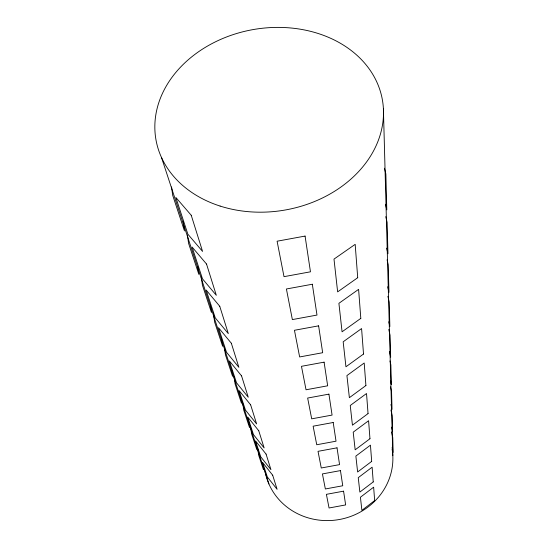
<?xml version="1.0" encoding="UTF-8"?>
<svg xmlns="http://www.w3.org/2000/svg" width="548" height="548" viewBox="0 0 548 548"><rect width="100%" height="100%" fill="white"/><g stroke="black" fill="none" stroke-linecap="round" stroke-linejoin="round"><path stroke-width="0.82" d="M161.502 157.509L268.924 483.973M384.449 168.195L385.861 173.997L386.799 209.87L385.456 204.246M385.758 216.631L387.128 222.419L387.95 253.745L386.635 248.141M387.08 259.8L388.237 264.752L388.957 292.351L387.669 286.748M387.888 296.297L389.217 302.092L389.854 326.587L388.765 321.765M388.765 329.437L390.08 335.26L390.656 357.152L389.388 351.494M389.971 360.933L390.861 364.927L391.375 384.607L390.471 380.524M390.491 386.772L391.56 391.621L392.026 409.411L390.936 404.445M390.936 410.027L392.19 415.761L392.615 431.913L391.573 427.125M391.505 431.858L392.765 437.694L393.149 452.436L392.101 447.558M262.417 463.005L263.451 469.657L258.69 455.265L257.69 448.791M255.56 441.441L256.82 449.613L251.594 433.81L250.436 426.255M248.429 420.337L249.539 427.598L243.771 410.171L242.771 403.534M240.49 396.588L241.497 403.294L235.106 383.984L234.01 376.586M231.722 370.523L232.578 376.339L225.454 354.816L224.262 346.637M221.426 338.006L222.632 346.274L214.645 322.128L213.357 313.155M210.405 305.085L211.466 312.518L202.445 285.255L201.301 277.083M197.807 266.917L198.842 274.356L188.567 243.319L187.45 235.113M183.217 221.721L184.45 230.866L172.654 195.204L171.565 186.943M383.395 108.586L392.82 455.648M392.115 449.175A64.486 60.67 -9.9 0 1 339.041 519.566A64.486 60.67 -9.9 0 1 265.102 471.52M374.661 500.584L361.885 510.352L360.426 497.228L373.64 487.179L374.661 500.584M373.243 481.911L359.858 492.077L358.255 477.664L372.119 467.191L373.243 481.911M371.681 461.395L357.625 471.992L355.864 456.087L370.448 445.154L371.681 461.395M369.962 438.743L355.166 449.812L353.207 432.167L368.592 420.734L369.962 438.743M368.05 413.603L352.433 425.18L350.247 405.499L366.523 393.519L368.05 413.603M365.913 385.545L349.377 397.684L346.925 375.586L364.201 363.009L365.913 385.545M363.516 354.035L345.946 366.783L343.171 341.794L361.584 328.56L363.516 354.035M360.81 318.381L342.068 331.8L338.904 303.318L358.604 289.358L360.81 318.381M357.714 277.713L337.637 291.879L333.992 259.108L355.179 244.346L357.714 277.713M305.072 236.078L277.096 241.209L284.008 276.665L310.463 271.808L305.072 236.078M312.333 284.234L286.405 288.988L292.365 319.587L316.991 315.066L312.333 284.234M318.614 325.841L294.447 330.28L299.64 356.954L322.669 352.72L318.614 325.841M324.094 362.16L301.469 366.317L306.037 389.779L327.663 385.799L324.094 362.16M328.923 394.135L307.647 398.047L311.696 418.836L332.081 415.083L328.923 394.135M333.205 422.501L313.127 426.193L316.737 444.75L336.027 441.195L333.205 422.501M337.027 447.832L318.025 451.333L321.265 467.992L339.561 464.622L337.027 447.832M340.459 470.602L322.423 473.924L325.354 488.967L342.747 485.761L340.459 470.602M343.569 491.172L326.396 494.337L329.053 507.982L345.644 504.927L343.569 491.172M191.238 215.268L175.833 197.438L187.868 234.195L202.575 251.436L191.238 215.268M206.521 264.026L192.06 247.004L202.486 278.857L216.323 295.324L206.521 264.026M219.755 306.277L206.137 290.015L215.261 317.881L228.324 333.629L219.755 306.277M231.338 343.24L218.474 327.683L226.516 352.268L238.887 367.345L231.338 343.24M241.552 375.853L229.359 360.947L236.517 382.799L248.258 397.252L241.552 375.853M250.635 404.835L239.044 390.539L245.449 410.089L256.628 423.96L250.635 404.835M258.759 430.762L247.723 417.035L253.477 434.626L264.15 447.963L258.759 430.762M266.068 454.093L255.532 440.893L260.738 456.806L270.938 469.643L266.068 454.093M272.678 475.198L262.602 462.491L267.335 476.959L277.11 489.323L272.678 475.198M220.111 206.069A114.957 91.626 -9.9 0 0 383.141 105.305A114.957 91.626 -9.9 0 0 204.267 48.005A114.957 91.626 -9.9 0 0 220.111 206.069"/></g></svg>
